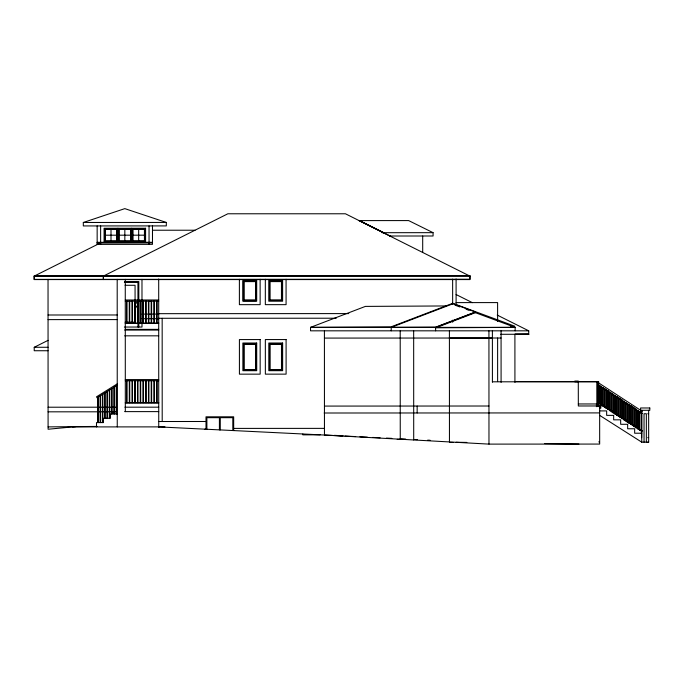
<?xml version="1.0" encoding="UTF-8"?>
<svg xmlns="http://www.w3.org/2000/svg" width="684" height="684" viewBox="0 0 684 684"><rect width="100%" height="100%" fill="white"/><g stroke="black" fill="none" stroke-linecap="round" stroke-linejoin="round"><path stroke-width="1.03" d="M648.654 437.452L647.791 437.683M641.37 410.776L641.13 411.529L641.703 411.529L641.943 411.152L598.03 382.51M642.31 413.538L598.038 384.63L597.645 385.126L598.038 384.519M642.045 411.221L641.13 411.742M641.703 413.008L641.13 413.495L641.13 411.255M135.073 308.569L137.954 304.722L135.073 300.874M117.238 383.878L96.495 396.831L97.102 397.814L117.545 385.024M103.361 279.576L103.361 276.114L227.857 213.776L345.437 213.776L469.925 276.114L469.925 279.576L34.2 279.576L34.2 276.114L99.112 243.615M48.06 350.738L34.226 350.738L34.226 347.284L48.06 340.358M96.983 242.974L152.489 242.863M391.214 327.371L453.039 303.739L475.38 311.989L435.802 327.123L391.214 327.371L391.214 330.825M475.175 312.237L435.597 327.371L435.597 330.825M475.38 312.682L435.802 327.807L515.138 327.371L515.138 330.825M83.32 222.48L124.813 208.629L166.315 222.445L166.315 225.908L83.32 225.934L83.32 222.48L166.315 222.445M514.907 334.416L528.741 334.279L528.732 330.825L497.2 315.067M48.094 426.893L97.034 426.414M445.788 305.953L365.384 306.398L310.527 327.371L310.527 330.825L528.732 330.825M510.606 326.259L514.838 326.234L452.757 303.286L390.932 326.918L310.527 327.371L515.138 327.371L473.439 311.964M514.924 382.356L514.907 334.262L528.741 334.279L500.722 334.288M599.663 415.368L641.746 442.155L641.729 410.289M574.834 381.775L578.288 381.775L578.331 405.98L599.654 405.971M152.447 230.226L195.008 230.226M381.937 232.697L433.075 232.671L433.075 235.997L389.709 236.014M105.242 235.193L116.767 235.193M119.076 235.185L130.601 235.185M132.91 235.185L144.435 235.176M97.154 242.324L152.489 242.298M34.2 276.114L469.925 276.114M124.462 281.543L138.809 281.543L138.826 327.037M124.368 282.406L137.946 282.406L137.963 327.037M125.112 285.288L135.064 285.288L135.081 322.173L125.121 322.181M125.275 299.994L158.705 299.985M125.275 301.148L158.705 301.14M456.1 302.61L497.601 302.593L497.61 321.42M158.705 313.674L348.763 313.597M141.99 314.101L158.705 314.093M48.051 314.999L117.212 314.973M158.705 318.282L336.246 318.214M141.998 318.71L158.705 318.71M48.051 319.616L117.212 319.59M125.283 323.053L158.714 323.036M125.283 323.481L158.714 323.472M124.385 327.046L141.998 327.037L141.981 279.346M125.283 329.38L158.714 329.372M124.668 330.073L158.714 330.064M514.907 334.322L528.741 334.314M124.668 335.835L158.714 335.827M449.405 338.041L492.394 338.058M324.421 338.084L501.073 338.016M34.226 347.284L48.06 347.275M125.3 379.586L158.731 379.569M125.3 380.731L158.731 380.723M514.924 381.595L597.705 381.655M597.055 381.655L598.637 381.655L598.637 382.929M492.412 381.809L598.03 381.766L598.047 406.698M599.099 385.853L599.68 385.853M600.757 386.939L601.33 386.939M602.51 388.084L603.091 388.084M604.263 389.23L604.844 389.23M606.024 390.367L606.597 390.367M607.777 391.513L608.35 391.513M609.529 392.659L610.111 392.659M611.291 393.804L611.864 393.804M613.044 394.95L613.616 394.95M614.796 396.096L615.378 396.096M616.558 397.242L617.13 397.242M618.31 398.387L618.883 398.387M620.063 399.533L620.644 399.533M621.816 400.679L622.397 400.679M623.577 401.824L624.15 401.824M125.309 402.637L158.739 402.619M125.309 403.073L158.739 403.056M625.33 402.97L625.903 402.97M599.107 403.338L599.68 403.338M578.296 403.962L597.252 403.962M627.083 404.116L627.664 404.116M600.766 404.415L601.339 404.415M628.844 405.261L629.417 405.261M602.519 405.561L603.091 405.561M324.447 406.082L488.957 406.014M630.597 406.399L631.17 406.399M599.654 406.578L600.808 406.578M604.271 406.706L604.853 406.706M48.085 407.219L116.152 407.194M124.924 407.194L158.739 407.177M632.349 407.544L632.931 407.544M606.033 407.852L606.605 407.852M599.654 408.168L600.808 408.168L600.808 405.86L599.654 405.86L599.671 444.07L488.974 444.113L324.455 435.05L324.413 330.902M634.111 408.69L634.684 408.69M607.785 408.998L608.358 408.998M635.864 409.836L636.436 409.836M609.538 410.143L610.119 410.143M599.654 410.904L606.657 410.904L606.657 415.368L613.659 415.368L613.659 419.831L620.653 419.831L620.662 424.294L627.655 424.294L627.655 428.765L634.658 428.757L634.658 433.228L641.66 433.22M637.616 410.981L638.198 410.981M611.291 411.289L611.872 411.289M124.693 411.623L158.748 411.614M48.085 411.828L116.186 411.802M639.369 412.127L639.95 412.127M613.052 412.435L613.625 412.435M324.156 413.008L599.654 412.905M614.805 413.581L615.378 413.581M117.246 413.94L110.329 413.94L110.329 418.266L103.421 418.266L103.421 422.584L96.504 422.592L96.504 426.91M647.782 413.743L648.646 413.743M616.558 414.726L617.139 414.726M618.319 415.872L618.892 415.872M620.072 417.009L620.644 417.009M621.824 418.155L622.406 418.155M623.586 419.301L624.159 419.301M625.338 420.446L625.911 420.446M158.748 421.515L206.012 421.498M627.091 421.592L627.673 421.592M628.844 422.738L629.425 422.738M630.605 423.883L631.178 423.883M632.358 425.029L632.931 425.029M634.111 426.175L634.692 426.175M72.564 426.919L164.989 426.884M635.872 427.32L636.445 427.32M233.68 428.406L324.524 428.372M637.625 428.466L638.198 428.466M204.858 429.159L206.012 429.159L206.004 416.821L233.672 416.812L233.68 430.578M639.378 429.612L639.959 429.612M641.139 430.988L641.712 430.988L641.139 430.612M641.139 433.049L641.712 433.049M320.129 434.836L302.841 434.844L302.841 433.989M397.224 439.367L400.679 439.367M647.791 442.155L648.663 442.155L648.646 410.28M641.66 442.155L648.663 442.155M449.67 442.445L453.133 442.445M456.16 442.257L466.83 442.42M544.763 443.574L578.921 444.078M334.365 435.349L342.881 435.776M158.748 426.893L342.881 435.956M345.01 436.059L355.646 436.589M359.904 436.794L367.351 437.161M372.669 437.427L380.116 437.794M386.494 438.102L391.812 438.367M400.32 438.786L405.638 439.051M414.145 439.47L417.343 439.624M427.68 440.137L430.099 440.248M454.98 305.141L459.836 306.936M466.06 309.236L469.062 310.348M433.075 232.671L408.639 220.581L358.98 220.599L390.128 236.014M359.656 220.599L383.827 232.688M456.1 294.539L472.345 302.653M598.038 401.97L642.319 430.877M598.038 402.654L641.737 431.185M641.712 431.672L641.336 431.433M646.354 442.155L646.346 413.743L644.037 413.743L644.046 442.155M641.652 413.743L641.66 437.692M625.903 402.44L625.911 420.976L625.338 420.976L625.33 402.44M610.111 392.129L610.119 410.674L609.538 410.674L609.529 392.129M599.064 441.471L599.064 442.172M598.637 385.049L598.645 406.578M597.243 381.766L597.252 405.971M597.098 381.766L597.106 405.971M596.457 403.868L596.457 406.698M578.288 381.569L578.288 381.065L574.834 381.065L574.834 381.569M501.073 330.834L501.09 382.416M497.619 338.016L497.627 381.587M492.386 330.834L492.412 382.202M488.932 330.834L488.974 444.113M456.091 278.978L456.108 305.201M452.637 279.149L452.646 304.534M452.654 320.18L452.654 322.198M449.405 330.851L449.448 441.932M422.695 236.006L422.703 252.139M417.154 406.057L417.154 412.974M413.666 330.868L413.709 439.966M400.208 330.868L400.251 439.222M286.066 279.294L286.083 304.654L265.332 304.662L265.324 279.303M260.134 279.303L260.142 304.662L239.391 304.671L239.383 279.311M232.816 430.535L232.808 417.676L220.274 417.685L220.274 429.92M219.41 429.877L219.41 417.685L206.876 417.685L206.876 429.261M162.168 318.282L162.202 421.515M158.697 278.995L158.748 427.218M157.081 301.14L157.089 323.036M157.115 380.723L157.123 402.628M156.653 301.14L156.662 323.036M156.679 380.723L156.687 402.628M154.345 301.14L154.353 323.036M154.379 380.723L154.387 402.628M153.917 301.14L153.926 323.036M153.943 380.723L153.951 402.628M152.481 225.908L152.489 244.35L97.154 244.376L97.154 225.934M151.609 301.14L151.617 323.036M151.643 380.723L151.651 402.628M151.173 301.14L151.181 323.036M151.207 380.723L151.215 402.628M149.044 225.908L149.052 244.35M148.873 301.14L148.881 323.045M148.898 380.723L148.907 402.628M148.437 301.14L148.445 323.045M148.471 380.723L148.479 402.628M146.137 301.14L146.145 323.045M146.162 380.723L146.171 402.628M145.701 301.14L145.709 323.045M145.735 380.723L145.743 402.628M143.392 301.14L143.401 323.045M143.426 380.731L143.435 402.628M142.965 301.14L142.973 323.045M142.99 380.731L142.999 402.628M140.656 301.14L140.665 323.045M140.69 380.731L140.699 402.628M140.229 301.14L140.237 323.045M140.254 380.731L140.263 402.628M138.672 229.414L138.672 240.948M137.954 380.731L137.963 402.628M137.484 301.14L137.493 323.045M137.518 380.731L137.527 402.628M135.184 301.148L135.193 323.045M135.21 380.731L135.218 402.637M134.748 301.148L134.757 323.045M134.782 380.731L134.791 402.637M132.448 301.148L132.457 323.045M132.474 380.731L132.482 402.637M132.012 301.148L132.021 323.045M132.046 380.731L132.055 402.637M131.755 228.268L131.755 242.102M129.703 301.148L129.712 323.045M129.738 380.731L129.746 402.637M129.276 301.148L129.285 323.045M129.302 380.731L129.31 402.637M126.968 301.148L126.976 323.053M127.002 380.731L127.01 402.637M126.54 301.148L126.549 323.053M126.566 380.731L126.574 402.637M125.266 279.354L125.317 411.623M124.839 229.422L124.839 240.948M117.922 228.276L117.922 242.102M117.195 279.354L117.255 426.901M116.665 385.579L116.673 413.94M116.229 385.853L116.237 413.94M114.356 387.024L114.365 413.94M113.92 387.289L113.937 413.94M112.048 388.461L112.056 413.94M111.62 388.734L111.629 413.94M111.005 229.431L111.005 240.956M109.748 389.906L109.756 418.266M109.312 390.171L109.32 418.266M107.439 391.342L107.448 418.266M107.012 391.616L107.02 418.266M105.139 392.787L105.148 418.266M104.703 393.061L104.712 418.266M103.361 275.909L103.361 279.363M102.831 394.232L102.839 422.592M102.395 394.497L102.412 422.592M100.625 225.934L100.633 244.376M100.522 395.668L100.539 422.592M100.095 395.942L100.103 422.592M98.222 397.113L98.231 422.592M97.786 397.387L97.795 422.592M75.753 426.619L48.094 429.236L48.034 279.388M145.581 228.259L104.088 228.276L104.088 242.11L145.589 242.093L145.581 228.259M117.058 229.14L104.951 229.14L104.96 241.247L117.058 241.238L117.058 229.14M130.883 229.131L118.785 229.14L118.785 241.238L130.892 241.238L130.883 229.131M144.717 229.131L132.619 229.131L132.619 241.238L144.726 241.23L144.717 229.131M116.767 229.422L105.242 229.431L105.242 240.956L116.767 240.956L116.767 229.422M130.601 229.422L119.076 229.422L119.076 240.956L130.601 240.948L130.601 229.422M144.435 229.414L132.901 229.422L132.91 240.948L144.435 240.939L144.435 229.414M469.925 275.763L34.2 275.934L34.2 279.388L469.925 279.226L469.925 275.763M256.68 280.457L242.846 280.466L242.854 301.208L256.68 301.208L256.68 280.457M282.612 280.449L268.778 280.457L268.786 301.199L282.62 301.199L282.612 280.449M256.141 280.996L243.384 281.004L243.393 300.669L256.141 300.669L256.141 280.996M255.807 281.321L243.709 281.329L243.718 300.344L255.816 300.344L255.807 281.321M281.748 281.312L269.641 281.321L269.65 300.336L281.757 300.336L281.748 281.312M255.525 281.611L244 281.611L244 300.062L255.534 300.054L255.525 281.611M281.457 281.603L269.932 281.603L269.941 300.045L281.466 300.045L281.457 281.603M260.159 339.572L239.409 339.58L239.417 374.157L260.168 374.148L260.159 339.572M286.092 339.563L265.341 339.563L265.358 374.148L286.109 374.139L286.092 339.563M256.697 343.026L242.863 343.035L242.88 370.702L256.714 370.694L256.697 343.026M282.637 343.017L268.803 343.026L268.812 370.685L282.646 370.685L282.637 343.017M255.833 343.89L243.735 343.898L243.743 369.83L255.842 369.83L255.833 343.89M281.774 343.881L269.667 343.89L269.676 369.822L281.782 369.822L281.774 343.881M255.551 344.18L244.017 344.189L244.026 369.548L255.559 369.54L255.551 344.18M281.483 344.172L269.958 344.18L269.966 369.54L281.492 369.531L281.483 344.172M599.68 385.323L599.099 385.323L599.107 403.868L599.68 403.868L599.68 385.323M601.33 386.409L600.757 386.409L600.766 404.945L601.339 404.945L601.33 386.409M603.091 387.554L602.51 387.554L602.519 406.091L603.091 406.091L603.091 387.554M604.844 388.7L604.263 388.7L604.271 407.236L604.853 407.236L604.844 388.7M606.597 389.837L606.024 389.837L606.033 408.382L606.605 408.382L606.597 389.837M608.35 390.983L607.777 390.983L607.785 409.528L608.358 409.528L608.35 390.983M611.864 393.274L611.291 393.274L611.291 411.819L611.872 411.819L611.864 393.274M613.616 394.42L613.044 394.42L613.052 412.965L613.625 412.965L613.616 394.42M615.378 395.566L614.796 395.566L614.805 414.111L615.378 414.111L615.378 395.566M617.13 396.711L616.558 396.711L616.558 415.256L617.139 415.256L617.13 396.711M618.883 397.857L618.31 397.857L618.319 416.402L618.892 416.402L618.883 397.857M620.644 399.003L620.063 399.003L620.072 417.539L620.644 417.539L620.644 399.003M622.397 400.149L621.816 400.149L621.824 418.685L622.406 418.685L622.397 400.149M624.15 401.294L623.577 401.294L623.586 419.831L624.159 419.831L624.15 401.294M627.664 403.586L627.083 403.586L627.091 422.122L627.673 422.122L627.664 403.586M629.417 404.731L628.844 404.731L628.844 423.268L629.425 423.268L629.417 404.731M631.17 405.868L630.597 405.868L630.605 424.413L631.178 424.413L631.17 405.868M632.931 407.014L632.349 407.014L632.358 425.559L632.931 425.559L632.931 407.014M649.8 407.98L640.575 407.98L640.575 410.289L649.8 410.28L649.8 407.98M634.684 408.16L634.111 408.16L634.111 426.705L634.692 426.705L634.684 408.16M636.436 409.306L635.864 409.306L635.872 427.851L636.445 427.851L636.436 409.306M638.198 410.451L637.616 410.451L637.625 428.996L638.198 428.996L638.198 410.451M639.95 411.597L639.369 411.597L639.378 430.142L639.959 430.142L639.95 411.597M641.703 412.743L641.13 412.743L641.703 412.777"/></g></svg>
